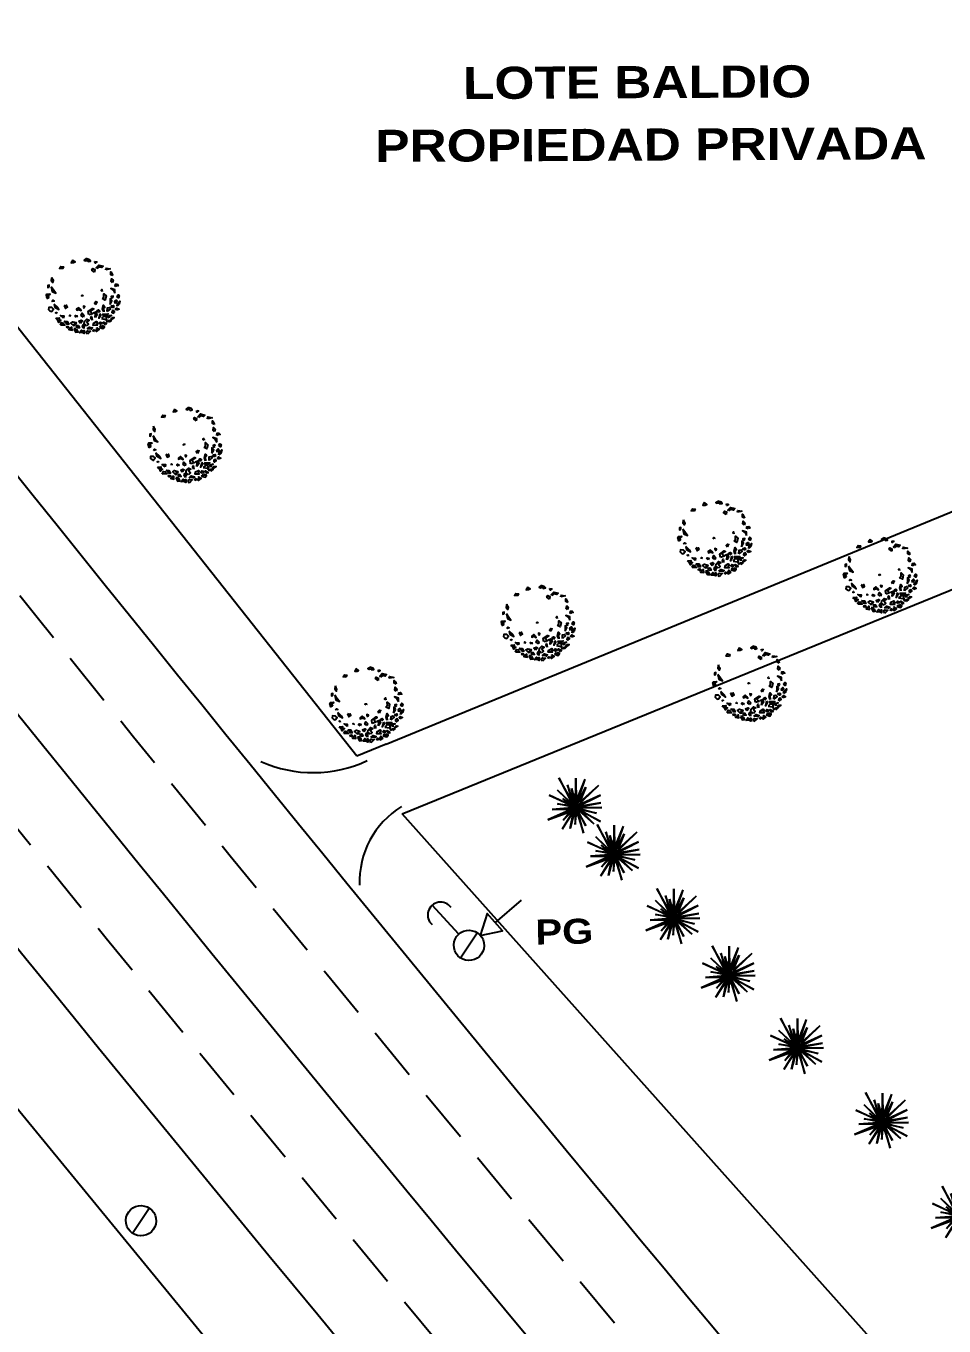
# Model space of a CAD drawing. Extents: x 604418 to 606014, y 1310869 to 1312555.
# Drawn here: x 605756.4 to 605810.7, y 1310967.7 to 1311044.6 of the extents above; entities that cross this region are included whole.
import ezdxf

# ---------------------------------------------------------------- set-up
doc = ezdxf.new("R2010")
doc.units = 0
doc.header["$MEASUREMENT"] = 0
for name, pattern in [('ACAD_ISO14W100', [24, 12, -3, 0, -3, 0, -3, 0, -3]), ('CONTINUA', [0]), ('SUBTERRANEO', [4.7625, 3.175, -1.5875])]:
    doc.linetypes.add(name, pattern=pattern)
doc.layers.get('0').update_dxf_attribs({"color": 10})
doc.layers.add('2.RED_MT_INSTALAR', color=1, linetype='ACAD_ISO14W100', lineweight=30)
for name, color, linetype in [('AMBIENTACION', 74, 'Continuous'), ('APOYO EXISTENTE CONCRETO', 7, 'Continuous'), ('LANDSCAPE', 94, 'Continuous'), ('RETE SENCILLA', 7, 'Continuous'), ('TEXTO', 2, 'Continuous'), ('VPORTS', 7, 'Continuous')]:
    doc.layers.add(name, color=color, linetype=linetype)
doc.styles.add('ARIAL', font='')
doc.styles.add('ATTR', font='romans.shx', dxfattribs={"width": 0.8, "height": 0.7})
doc.styles.get('ARIAL').set_extended_font_data('Arial Black', bold=True)
doc.linetypes.add('RAYAXXX', pattern='A,0.8,["XXX",Standard,S=0.08,R=0,X=0,Y=-0.04],-0.22', length=1.02)

# ---------------------------------------------------------------- blocks, each defined once
blk = doc.blocks.new('ARBOL-13')
h = blk.add_hatch(color=64)
h.set_gradient(color1=(106, 152, 27), color2=(220, 253, 155), tint=1)
h.paths.add_polyline_path([(0, 0), (-0.14, -0.083), (-0.452, -0.581)])
h.paths.add_polyline_path([(0.84, 1.033), (0.143, 0.229), (0.323, 0.904), (0, 0)])
h.paths.add_polyline_path([(0.258, 1.227), (0, 0.258), (-0.129, 1.227), (0, 0)])
h.paths.add_polyline_path([(-0.581, 0.323), (-0.323, 0.129), (-1.162, 0.387), (0, 0)])
h.paths.add_polyline_path([(0, 0), (0.84, -0.581), (0.258, -0.129), (1.098, -0.452)])
h.paths.add_polyline_path([(0, 0), (-0.969, -0.194), (-0.14, -0.083)])
h = blk.add_hatch(color=64)
h.set_gradient(color1=(106, 152, 27), color2=(220, 253, 155), tint=1)
h.paths.add_polyline_path([(-0.065, -0.194), (-0.129, -0.904), (0, 0), (-0.452, -0.969)])
at = {"layer": 'AMBIENTACION'}
for p, q in [((-0.84, 1.162), (-0.194, 0.194)), ((0, 0), (-0.84, 1.162)), ((-0.129, 1.227), (0, 0.258)), ((0, 0), (-0.129, 1.227)), ((0, 0.258), (0.258, 1.227)), ((0, 0), (0.258, 1.227)), ((-0.84, 0.646), (-0.065, 0.065)), ((0, 0), (-0.84, 0.646)), ((-0.452, 0.904), (-0.203, 0.281)), ((0, 0), (-0.452, 0.904)), ((-0.258, 0.775), (-0.018, 0.175)), ((0, 0), (-0.258, 0.775)), ((0, 0), (0.84, 1.033)), ((0, 0), (0.323, 0.904)), ((0, 0), (0.969, 0.646)), ((0.969, 0.646), (0.129, 0.129)), ((0.84, 1.033), (0.143, 0.229)), ((0.323, 0.904), (0.143, 0.229)), ((-1.162, 0.387), (-0.323, 0.129)), ((0, 0), (-1.162, 0.387)), ((0, 0), (-1.098, -0.646)), ((0, 0), (-0.969, -0.194)), ((-0.775, 0.065), (-0.194, 0.065)), ((0, 0), (-0.775, 0.065)), ((-0.581, 0.323), (-0.323, 0.129)), ((0, 0), (-0.581, 0.323)), ((0, 0), (-0.452, -0.581)), ((0, 0), (-0.452, -0.969)), ((0, 0), (-0.129, -0.904)), ((0, 0), (1.033, 0.323)), ((0, 0), (1.098, 0.129)), ((0, 0), (0.84, -0.581)), ((0, 0), (0.517, -0.71)), ((0, 0), (0.904, -0.129)), ((0, 0), (0.065, -0.71)), ((0, 0), (1.098, -0.452)), ((0, 0), (0.452, -1.033)), ((1.033, 0.323), (0.129, 0.065)), ((1.098, 0.129), (0.129, 0)), ((-1.098, -0.646), (-0.217, -0.205)), ((-0.969, -0.194), (-0.14, -0.083)), ((-0.452, -0.581), (-0.14, -0.083)), ((-0.065, -0.194), (-0.452, -0.969)), ((-0.129, -0.904), (-0.065, -0.194)), ((0.065, -0.71), (0.065, -0.194)), ((0.517, -0.71), (0.129, -0.129)), ((0.452, -1.033), (0.129, -0.194)), ((0.904, -0.129), (0.194, -0.065)), ((0.258, -0.129), (0.84, -0.581)), ((1.098, -0.452), (0.258, -0.129)), ((-0.452, -0.969), (-0.452, -0.969))]:
    blk.add_line(p, q, dxfattribs=at)
blk = doc.blocks.new('DEC1')
for points in [[(2.096443, 60.253408), (0.995445, 56.151728), (3.318161, 54.875548), (7.299967, 55.726328)], [(-38.104163, 42.886048), (-35.982343, 39.207198), (-33.437553, 39.947208), (-31.223573, 43.364378)], [(-31.801213, 37.372358), (-27.415503, 38.148518), (-25.333863, 42.636518), (-27.944843, 42.431948), (-29.220293, 39.953298)], [(-27.902623, 48.490098), (-28.642653, 45.945318), (-26.266303, 45.915268), (-25.694743, 47.690008)], [(-22.482173, 47.292998), (-22.915303, 48.664658), (-25.556323, 50.836408), (-20.701343, 52.081818), (-20.707443, 47.864548)], [(-17.061733, 46.095918), (-21.688173, 40.867878), (-18.577893, 39.165388), (-13.789101, 40.946228), (-14.889992, 43.454908), (-16.965533, 43.184148)], [(-17.825703, 50.144688), (-15.340965, 55.637398), (-11.893769, 55.475018), (-12.802246, 52.160138), (-14.540878, 53.429518), (-15.347061, 51.420148), (-14.679306, 50.283108)], [(-12.70607, 49.248398), (-13.313744, 45.632738), (-10.937401, 45.602688), (-9.258873, 49.086028)], [(-10.286347, 57.002498), (-6.636353, 53.173978), (-4.977264, 55.300948), (-2.322731, 54.024758), (-2.654549, 58.704078), (-5.640907, 57.002498)], [(-7.299988, 42.539188), (-9.290886, 39.136068), (-5.640907, 37.859878), (-3.981812, 39.136068)], [(-2.654549, 51.047028), (-4.645447, 48.494678), (-3.318176, 45.091538), (-1.990913, 46.793108)], [(2.322716, 47.218508), (-1.327278, 43.815368), (-0.66365, 40.412228), (3.318161, 37.009098), (6.636337, 38.710668), (2.654526, 40.837618), (5.309077, 44.666158)], [(2.654526, 51.897798), (6.304517, 49.345458), (10.949967, 51.047028), (8.959067, 52.748598), (6.304517, 51.897798)], [(13.272677, 57.002498), (10.949967, 55.726328), (12.609047, 54.024758), (14.268137, 54.875548)], [(19.245397, 47.643888), (12.277227, 47.218508), (13.272677, 43.815368), (17.918117, 41.688418), (18.913577, 44.240768), (17.254487, 45.516938)], [(16.259037, 52.323198), (16.922667, 53.599378), (16.590857, 57.002498), (20.904477, 54.450148), (17.918117, 51.472418)], [(21.568117, 51.047028), (27.209017, 53.173978), (29.531737, 50.621628), (26.545377, 48.920058), (26.213557, 51.047028), (24.222657, 50.196248), (23.890837, 48.920058)], [(24.554477, 46.793108), (21.568117, 44.666158), (23.227197, 42.964588), (26.877177, 44.240768)], [(25.549927, 37.859878), (32.186277, 39.561448), (34.177167, 43.389968), (33.181717, 35.307528), (29.199917, 34.882128)], [(31.522627, 48.069288), (29.863537, 46.367708), (28.536287, 43.389968), (32.186277, 45.516938)], [(36.831707, 44.240768), (35.836257, 42.539188), (37.163527, 41.263018), (40.481707, 41.688418)], [(40.813507, 40.412228), (40.481707, 39.136068), (42.804427, 37.434478), (45.458957, 37.859878)], [(-52.427143, 19.568028), (-50.104423, 20.844198), (-46.786243, 17.441068), (-49.108973, 14.888718), (-53.754413, 14.463338), (-54.418043, 17.441068)], [(-44.561383, 31.831348), (-39.273253, 31.705098), (-39.604093, 34.382268), (-36.824663, 35.356908), (-40.368063, 38.431048), (-41.276543, 35.116178)], [(-42.472623, 24.672728), (-44.131713, 23.396548), (-42.804433, 22.971158)], [(-32.518103, 32.329788), (-36.831723, 28.075868), (-31.854473, 28.926648)], [(-22.563583, 30.628218), (-22.563583, 28.501248), (-21.568133, 29.352038)], [(-12.277245, 32.755178), (-14.599968, 30.628218), (-13.604515, 29.777438), (-11.2818, 30.628218)], [(-5.640907, 20.844198), (-7.963623, 18.291858), (-11.2818, 20.418808), (-11.2818, 22.120378), (-7.963623, 20.844198), (-4.313629, 22.971158)], [(-1.990913, 33.180578), (-4.977264, 30.628218), (-3.318176, 27.225088), (-0.99546, 30.202838)], [(6.636337, 30.628218), (6.304517, 25.523518), (13.272677, 21.269598), (14.931767, 22.120378), (9.290877, 25.098128), (12.277227, 29.352038)], [(10.949967, 39.136068), (9.622697, 36.158308), (10.618147, 33.605958), (10.949967, 36.158308)], [(15.927217, 35.307528), (16.922667, 29.777438), (14.268137, 28.075868), (17.918117, 26.799688), (19.245397, 31.479008)], [(21.568117, 28.075868), (20.240847, 25.098128), (22.231747, 24.247348), (23.890837, 25.948898)], [(23.890837, 30.202838), (21.568117, 37.009098), (25.218107, 32.329788)], [(29.531737, 34.031358), (28.536287, 31.053608), (36.499887, 31.479008), (33.181717, 34.456738)], [(29.863537, 27.650488), (28.536287, 22.971158), (30.527177, 17.441068), (32.186277, 20.418808), (29.863537, 22.120378)], [(35.504437, 27.650488), (36.168077, 22.120378), (39.154437, 21.694998), (40.813507, 23.821948)], [(37.495347, 38.285278), (35.836257, 35.732928), (38.158977, 34.031358), (41.477157, 34.031358), (38.158977, 35.307528)], [(44.795317, 26.374298), (42.804427, 28.075868), (42.472607, 29.777438), (43.799877, 31.053608), (46.454417, 29.352038)], [(46.454417, 20.844198), (44.463497, 22.120378), (42.472607, 21.269598), (42.804427, 19.568028), (45.458957, 19.142638)], [(49.772577, 26.799688), (48.445307, 25.098128), (50.436227, 23.396548), (53.754397, 25.523518)], [(51.099847, 20.418808), (52.095307, 16.590288), (56.077117, 13.187148), (54.418027, 17.866458)], [(-52.427143, -0.850769), (-55.081683, 0.4254), (-56.077133, -5.104706), (-55.081683, -6.380875), (-50.436243, -6.380875), (-51.099873, -5.104706), (-53.754413, -4.253914)], [(-48.445333, 5.530108), (-46.786243, 3.828518), (-44.795343, 5.104708)], [(-45.127153, 9.784018), (-44.463523, 14.463338), (-38.490813, 18.717258), (-39.818083, 15.739508)], [(-30.195383, 13.187148), (-28.536293, 17.866458), (-25.218123, 16.164898), (-26.213573, 13.187148), (-27.872663, 14.463338)], [(-0.66365, 1.276169), (-2.322731, 0.4254), (-1.327278, -0.425384), (0, 0)], [(-0.66365, 18.717258), (0.663628, 19.142638), (1.659081, 17.441068), (-0.66365, 16.590288)], [(18.581767, 15.739508), (16.922667, 13.187148), (19.245397, 11.060198), (21.236297, 11.910978), (19.577217, 13.612548)], [(29.531737, 7.231658), (31.854457, 4.679318), (32.186277, 0), (35.504437, 3.403137), (33.513537, 9.784018)], [(40.481707, 17.015668), (43.799877, 11.910978), (41.477157, 8.507848), (41.145337, 11.910978)], [(46.454417, 6.380878), (46.122607, 4.679318), (43.468057, 5.104708), (43.799877, 7.657058)], [(49.440767, 0.4254), (49.772577, -4.679306), (43.799877, -7.231651), (47.449857, -3.828529)], [(48.777127, 16.164898), (48.445307, 12.761768), (50.768037, 11.060198), (52.095307, 13.187148)], [(52.095307, 5.955488), (54.086217, 3.403137), (55.745307, 4.679318), (54.418027, 8.082458)], [(-50.768053, -17.015672), (-50.436243, -19.993412), (-52.427143, -19.568022), (-52.758963, -16.590282)], [(-47.449883, -17.015672), (-46.454433, -9.784004), (-41.145353, -6.806266), (-44.131713, -11.06018)], [(30.195357, -3.828529), (28.536287, -5.53009), (29.863537, -6.806266)], [(47.118057, -15.739494), (45.127137, -17.866462), (46.122607, -22.120372), (48.445307, -19.568022)], [(50.436227, -9.784004), (51.099847, -13.187141), (53.754397, -13.187141), (55.413487, -10.634796), (53.090757, -11.06018)], [(-45.458983, -31.478992), (-46.786243, -26.799672), (-44.463523, -23.396552), (-43.468073, -26.374292), (-44.463523, -28.075852)], [(20.572657, -34.456732), (16.922667, -37.859872), (18.249947, -39.986832), (21.236297, -38.285262)], [(24.554477, -39.561442), (23.890837, -40.837612), (27.872647, -44.666142), (34.508987, -42.539172), (32.186277, -40.412222), (27.872647, -41.688402)], [(38.158977, -36.583692), (38.822617, -39.136042), (45.127137, -37.434482)], [(48.113497, -26.799672), (45.127137, -28.501252), (45.458957, -32.755162), (47.118057, -30.202822)], [(-28.204473, -43.389972), (-32.518103, -44.240752), (-30.195383, -47.218492), (-26.545393, -46.367702)], [(-11.2818, -55.300932), (-13.936333, -51.472412), (-10.286347, -51.472412), (-7.963623, -52.323192)], [(9.622697, -56.151712), (6.304517, -54.024762), (8.295417, -52.748592), (8.959067, -53.173982), (12.277227, -53.173982), (12.277227, -51.472412), (15.595407, -51.897802), (14.268137, -54.024762)], [(22.563567, -50.621622), (25.218107, -49.770842), (22.563567, -48.069272)]]:
    blk.add_lwpolyline(points, close=True)
at = {"style": 'ATTR', "width": 0.8, "flags": 9}
blk.add_attdef('ESTCODE', (0, 0), '', height=0.7, dxfattribs=at)
blk = doc.blocks.new('RET SENCILLA')
at = {"color": 0, "linetype": 'Continuous'}
blk.add_line((515278.655, 1373659.483), (515278.819, 1373657.158), dxfattribs=at)
blk.add_arc((515278.797, 1373657.92), 0.761, 176.04531, 9.68995, dxfattribs=at)

msp = doc.modelspace()

# ---------------------------------------------------------------- linework, layer by layer
at = {"color": 0}
for points in [[(605784.119, 1310991.543), (605785.665, 1310992.871)], [(605783.229, 1310990.779), (605784.541, 1310991.052), (605783.648, 1310992.091), (605783.229, 1310990.779)]]:
    msp.add_lwpolyline(points, dxfattribs=at)
at = {"color": 32}
for centre, radius, start, end in [((608436.857, 1313165.534), 3435.071, 217.773992, 220.197082), ((608428.875, 1313161.38), 3435.071, 217.773992, 220.197082), ((608422.172, 1313155.799), 3435.071, 217.773992, 220.197082), ((605773.349, 1311007.938), 7.519, 245.76852, 295.18332), ((605781.326, 1310993.963), 5.234, 121.84238, 182.2183)]:
    msp.add_arc(centre, radius, start, end, dxfattribs=at)
at = {"color": 7, "linetype": 'SUBTERRANEO'}
for centre in [(608432.826, 1313163.631), (608425.484, 1313158.763)]:
    msp.add_arc(centre, 3435.071, 217.773992, 220.197082, dxfattribs=at)
at = {"layer": 'APOYO EXISTENTE CONCRETO', "color": 1, "linetype": 'Continuous'}
for p, q in [((605782.054, 1310989.464, -57.805), (605783.052, 1310990.948, -57.805)), ((605762.662, 1310973.175, -57.805), (605763.66, 1310974.658, -57.805))]:
    msp.add_line(p, q, dxfattribs=at)
for centre in [(605782.563, 1310990.199), (605782.563, 1310990.199), (605782.563, 1310990.199), (605782.563, 1310990.199), (605763.171, 1310973.91), (605763.171, 1310973.91), (605763.171, 1310973.91), (605763.171, 1310973.91)]:
    msp.add_ellipse(centre, major_axis=(-0.503, 0.74), ratio=1, start_param=-0.431443, end_param=5.851742, dxfattribs=at)
at = {"layer": 'VPORTS', "color": 251, "linetype": 'RAYAXXX', "ltscale": 10}
for p, q in [((605775.934, 1311001.392), (605737.756, 1311049.676)), ((605777.67, 1311002.105), (605828.442, 1311022.976)), ((605778.609, 1310997.977), (605828.522, 1311018.35)), ((605777.67, 1311002.105), (605775.934, 1311001.392)), ((605813.608, 1310958.79), (605778.609, 1310997.977))]:
    msp.add_line(p, q, dxfattribs=at)
msp.add_arc((608417.063, 1313152.584), 3435.071, 217.773992, 220.197082, dxfattribs=at)

# ---------------------------------------------------------------- block references
at = {"layer": 'AMBIENTACION', "color": 8, "xscale": 1.40966821469968, "yscale": 1.40966821469968, "zscale": 1.40966821469968, "rotation": 353.3021593711596}
for p in [(605788.868, 1310998.349), (605791.134, 1310995.58), (605794.66, 1310991.805), (605797.934, 1310988.408), (605801.964, 1310984.13), (605807.001, 1310979.726), (605811.535, 1310974.189)]:
    msp.add_blockref('ARBOL-13', p, dxfattribs=at)
at = {"layer": 'LANDSCAPE', "color": 8, "lineweight": 20, "xscale": -0.03841464664435604, "yscale": 0.03841464664558333, "zscale": 0.03841464664501817, "rotation": 184.5175679205783}
for p in [(605759.736, 1311028.651), (605765.754, 1311019.844), (605797.085, 1311014.309), (605806.876, 1311012.135), (605786.641, 1311009.309), (605799.152, 1311005.722), (605776.502, 1311004.487)]:
    msp.add_blockref('DEC1', p, dxfattribs=at)
at = {"layer": 'RETE SENCILLA', "linetype": 'Continuous', "rotation": 218.8048731807218}
msp.add_blockref('RET SENCILLA', (146499.41, 2704372.366), dxfattribs=at)

# ---------------------------------------------------------------- texts
at = {"layer": '2.RED_MT_INSTALAR', "linetype": 'CONTINUA', "lineweight": -3, "ltscale": 1.5, "style": 'ARIAL'}
msp.add_text('PG', height=1.481, rotation=1.15799, dxfattribs=at).set_placement((605786.505, 1310990.244, 163.84))
at = {"layer": 'TEXTO', "color": 8, "style": 'ARIAL'}
for s, p in [('LOTE BALDIO', (605782.215, 1311040.268)), ('PROPIEDAD PRIVADA', (605777.029, 1311036.545))]:
    msp.add_text(s, height=1.90063, rotation=0.28824, dxfattribs=at).set_placement(p)

doc.saveas('drawing.dxf')
